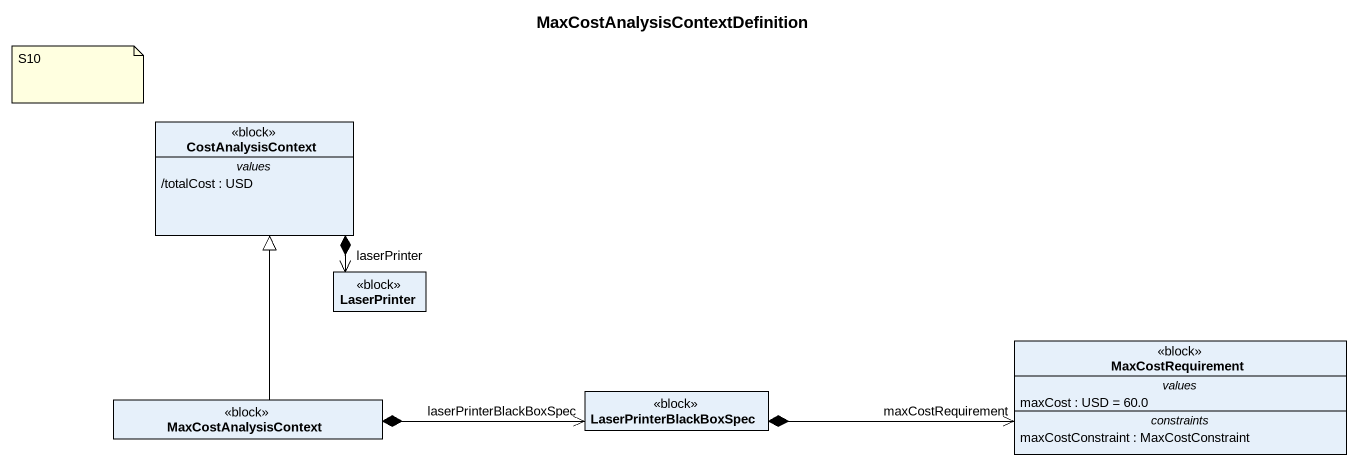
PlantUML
@startuml
title MaxCostAnalysisContextDefinition
hide circle
hide empty members
class CostAnalysisContext <<block>> {
  -- values --
  /totalCost : USD
}
class LaserPrinter <<block>>
class LaserPrinterBlackBoxSpec <<block>>
class MaxCostRequirement <<block>> {
  -- values --
  maxCost : USD = 60.0
  -- constraints --
  maxCostConstraint : MaxCostConstraint
}
class MaxCostAnalysisContext <<block>>
CostAnalysisContext *--> "laserPrinter" LaserPrinter
LaserPrinterBlackBoxSpec *-right-> "maxCostRequirement" MaxCostRequirement
MaxCostAnalysisContext -up-|> CostAnalysisContext
MaxCostAnalysisContext *-right-> "laserPrinterBlackBoxSpec" LaserPrinterBlackBoxSpec
note as N1
  S10
end note
@enduml
